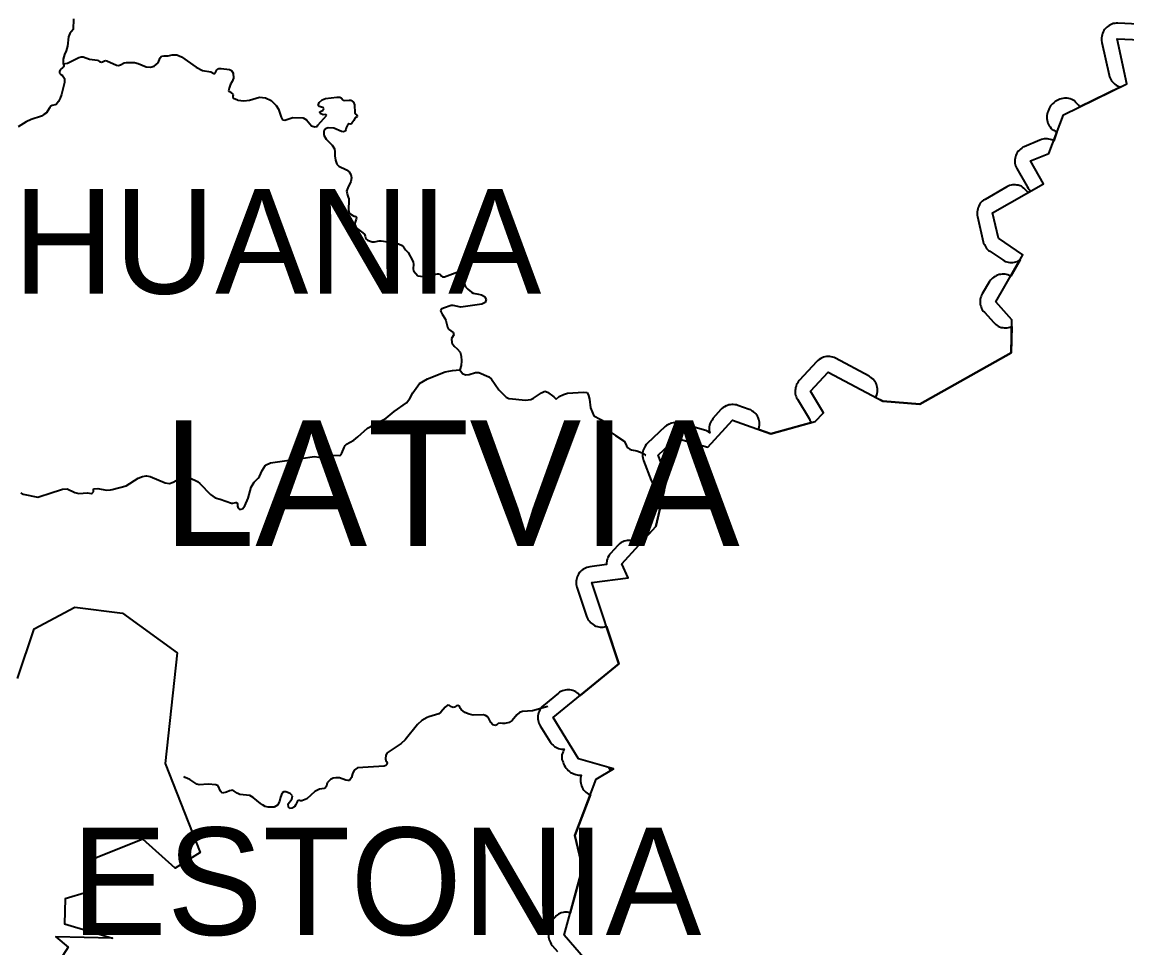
# Model space of a CAD drawing. Header units: metres. Extents: x 0 to 1325, y -1 to 773.
# Drawn here: x 747.76 to 779.62, y 140.44 to 167.13 of the extents above; entities that cross this region are included whole.
import ezdxf
from ezdxf.enums import TextEntityAlignment as Align

# ---------------------------------------------------------------- set-up
doc = ezdxf.new("R2010")
doc.units = ezdxf.units.M

msp = doc.modelspace()

# ---------------------------------------------------------------- linework, layer by layer
at = {"layer": 'CUT'}
for points in [[(780.35, 167.058), (779.36, 167.098), (779.31, 167.098), (779.27, 167.088), (779.23, 167.088), (779.19, 167.068), (779.15, 167.058), (779.11, 167.038), (779.07, 167.008), (779.04, 166.988), (779.01, 166.958), (778.98, 166.918), (778.96, 166.888), (778.94, 166.848), (778.92, 166.808), (778.91, 166.768), (778.9, 166.718), (778.89, 166.678), (778.89, 166.638), (778.89, 166.598), (778.9, 166.548), (779.11, 165.598), (779.12, 165.558), (779.14, 165.518), (779.16, 165.478), (779.18, 165.438), (779.21, 165.408), (779.24, 165.368), (779.27, 165.338), (779.31, 165.318), (779.35, 165.298), (779.39, 165.278), (779.43, 165.268), (779.45, 165.268), (778.26, 164.688), (778.25, 164.698), (778.23, 164.738), (778.2, 164.768), (778.17, 164.798), (778.14, 164.828), (778.11, 164.858), (778.07, 164.878), (778.03, 164.898), (777.99, 164.918), (777.95, 164.928), (777.9, 164.938), (777.86, 164.938), (777.82, 164.938), (777.77, 164.928), (777.73, 164.918), (777.69, 164.908), (777.65, 164.888), (777.59, 164.858), (777.55, 164.838), (777.51, 164.808), (777.48, 164.778), (777.45, 164.748), (777.42, 164.718), (777.4, 164.678), (777.38, 164.638), (777.35, 164.568), (777.33, 164.528), (777.32, 164.478), (777.31, 164.438), (777.31, 164.388), (777.31, 164.348), (777.32, 164.308), (777.33, 164.258), (777.34, 164.218), (777.36, 164.178), (777.38, 164.138), (777.41, 164.108), (777.44, 164.068), (777.47, 164.038), (777.51, 164.018), (777.55, 163.988), (777.59, 163.968), (777.6, 163.968), (777.51, 163.708), (777.5, 163.718), (777.46, 163.738), (777.42, 163.748), (777.37, 163.758), (777.33, 163.768), (777.29, 163.768), (777.24, 163.768), (777.2, 163.758), (777.16, 163.748), (777.11, 163.728), (776.66, 163.538), (776.62, 163.528), (776.59, 163.498), (776.55, 163.468), (776.52, 163.438), (776.49, 163.408), (776.46, 163.368), (776.44, 163.338), (776.42, 163.288), (776.41, 163.248), (776.4, 163.208), (776.39, 163.158), (776.39, 163.118), (776.39, 163.068), (776.4, 163.028), (776.41, 162.988), (776.43, 162.948), (776.45, 162.908), (776.75, 162.388), (776.77, 162.348), (776.8, 162.308), (776.83, 162.278), (776.85, 162.258), (776.77, 162.218), (776.74, 162.258), (776.71, 162.288), (776.68, 162.318), (776.65, 162.348), (776.61, 162.368), (776.58, 162.398), (776.54, 162.408), (776.49, 162.428), (776.45, 162.428), (776.41, 162.438), (776.36, 162.438), (776.32, 162.438), (776.28, 162.428), (776.24, 162.418), (776.2, 162.398), (776.16, 162.378), (775.53, 162.018), (775.49, 161.998), (775.45, 161.968), (775.42, 161.938), (775.39, 161.908), (775.37, 161.868), (775.35, 161.828), (775.33, 161.788), (775.32, 161.748), (775.31, 161.698), (775.3, 161.658), (775.3, 161.618), (775.3, 161.568), (775.31, 161.528), (775.48, 160.798), (775.49, 160.758), (775.51, 160.718), (775.53, 160.678), (775.55, 160.638), (775.57, 160.608), (775.6, 160.578), (775.63, 160.548), (775.67, 160.528), (776.04, 160.278), (776.08, 160.248), (776.12, 160.228), (776.16, 160.218), (776.2, 160.208), (776.25, 160.198), (776.29, 160.198), (776.33, 160.198), (776.38, 160.208), (776.42, 160.218), (776.46, 160.228), (776.5, 160.248), (776.54, 160.278), (776.27, 159.808), (776.23, 159.828), (776.19, 159.848), (776.15, 159.858), (776.11, 159.868), (776.06, 159.868), (776.02, 159.868), (775.98, 159.858), (775.94, 159.858), (775.89, 159.838), (775.85, 159.818), (775.82, 159.798), (775.78, 159.778), (775.75, 159.748), (775.72, 159.718), (775.69, 159.688), (775.66, 159.648), (775.45, 159.298), (775.43, 159.258), (775.42, 159.218), (775.4, 159.178), (775.39, 159.138), (775.39, 159.088), (775.39, 159.048), (775.39, 158.998), (775.4, 158.958), (775.42, 158.918), (775.43, 158.878), (775.45, 158.838), (775.48, 158.798), (775.51, 158.768), (775.78, 158.468), (775.81, 158.438), (775.84, 158.408), (775.88, 158.388), (775.91, 158.368), (775.95, 158.348), (776, 158.328), (776.04, 158.328), (776.08, 158.318), (776.12, 158.318), (776.17, 158.318), (776.21, 158.328), (776.25, 158.338), (776.29, 158.358), (776.3, 158.358), (776.28, 157.598), (773.65, 156.118), (772.58, 156.198), (772.38, 156.298), (772.38, 156.308), (772.39, 156.338), (772.41, 156.388), (772.42, 156.428), (772.43, 156.468), (772.43, 156.518), (772.43, 156.558), (772.42, 156.608), (772.41, 156.648), (772.4, 156.688), (772.38, 156.728), (772.35, 156.768), (772.33, 156.798), (772.3, 156.838), (772.27, 156.868), (772.23, 156.888), (772.19, 156.918), (771.22, 157.438), (771.18, 157.458), (771.14, 157.468), (771.09, 157.478), (771.05, 157.488), (771, 157.488), (770.96, 157.488), (770.91, 157.478), (770.87, 157.468), (770.83, 157.448), (770.79, 157.428), (770.75, 157.408), (770.71, 157.378), (770.68, 157.348), (770.17, 156.798), (770.14, 156.758), (770.12, 156.718), (770.09, 156.688), (770.08, 156.638), (770.06, 156.598), (770.06, 156.558), (770.05, 156.508), (770.05, 156.468), (770.05, 156.418), (770.06, 156.378), (770.08, 156.338), (770.09, 156.298), (770.12, 156.258), (770.46, 155.698), (770.48, 155.658), (770.51, 155.618), (770.54, 155.588), (769.35, 155.258), (769, 155.388), (769.01, 155.418), (769.02, 155.458), (769.03, 155.508), (769.03, 155.548), (769.03, 155.598), (769.02, 155.638), (769.01, 155.678), (768.99, 155.728), (768.97, 155.768), (768.95, 155.798), (768.92, 155.838), (768.89, 155.868), (768.85, 155.898), (768.81, 155.918), (768.78, 155.948), (768.73, 155.958), (768.4, 156.078), (768.36, 156.098), (768.32, 156.098), (768.27, 156.108), (768.23, 156.108), (768.18, 156.098), (768.14, 156.098), (768.1, 156.078), (768.06, 156.068), (768.02, 156.038), (767.98, 156.018), (767.94, 155.988), (767.91, 155.958), (767.68, 155.698), (767.66, 155.658), (767.63, 155.628), (767.61, 155.588), (767.59, 155.548), (767.58, 155.498), (767.57, 155.458), (767.57, 155.418), (767.57, 155.368), (767.58, 155.328), (767.59, 155.288), (767.56, 155.318), (767.52, 155.338), (767.48, 155.358), (767.44, 155.368), (766.75, 155.568), (766.7, 155.578), (766.66, 155.588), (766.62, 155.588), (766.58, 155.588), (766.54, 155.578), (766.49, 155.568), (766.45, 155.558), (766.42, 155.538), (766.38, 155.518), (766.34, 155.498), (766.31, 155.468), (765.79, 154.978), (765.76, 154.948), (765.73, 154.908), (765.71, 154.868), (765.69, 154.828), (765.67, 154.788), (765.66, 154.748), (765.65, 154.708), (765.65, 154.658), (765.65, 154.618), (765.66, 154.568), (765.67, 154.528), (765.68, 154.488), (765.9, 153.918), (765.92, 153.878), (765.94, 153.838), (765.97, 153.798), (765.99, 153.768), (766.03, 153.738), (766.06, 153.708), (766.1, 153.688), (766.14, 153.668), (766.18, 153.648), (766.22, 153.638), (766.26, 153.628), (766.28, 153.628), (766.04, 152.588), (765.57, 152.078), (765.55, 152.098), (765.51, 152.118), (765.47, 152.138), (765.43, 152.158), (765.39, 152.168), (765.34, 152.178), (765.3, 152.188), (765.25, 152.188), (765.21, 152.188), (765.17, 152.178), (765.12, 152.168), (765.08, 152.148), (765.04, 152.128), (765, 152.098), (764.97, 152.068), (764.94, 152.038), (764.73, 151.808), (764.7, 151.778), (764.68, 151.738), (764.65, 151.698), (764.64, 151.658), (764.62, 151.618), (764.62, 151.578), (764.61, 151.538), (764.61, 151.488), (764.13, 151.428), (764.09, 151.418), (764.05, 151.408), (764.01, 151.388), (763.97, 151.368), (763.93, 151.348), (763.89, 151.318), (763.86, 151.288), (763.83, 151.258), (763.81, 151.218), (763.79, 151.178), (763.77, 151.138), (763.76, 151.098), (763.75, 151.058), (763.74, 151.008), (763.74, 150.968), (763.74, 150.918), (763.75, 150.878), (763.76, 150.838), (764.04, 149.998), (764.06, 149.958), (764.08, 149.918), (764.1, 149.878), (764.13, 149.848), (764.16, 149.808), (764.19, 149.788), (764.23, 149.758), (764.27, 149.738), (764.31, 149.718), (764.35, 149.708), (764.39, 149.698), (764.43, 149.688), (764.48, 149.688), (764.52, 149.688), (764.56, 149.698), (764.61, 149.708), (764.97, 148.628), (763.85, 147.718), (763.83, 147.738), (763.8, 147.768), (763.76, 147.798), (763.73, 147.818), (763.69, 147.838), (763.64, 147.858), (763.6, 147.868), (763.56, 147.878), (763.51, 147.878), (763.47, 147.878), (763.42, 147.868), (763.38, 147.858), (763.34, 147.848), (763.3, 147.828), (763.26, 147.808), (763.23, 147.778), (762.8, 147.428), (762.76, 147.398), (762.73, 147.368), (762.71, 147.328), (762.69, 147.298), (762.67, 147.258), (762.65, 147.218), (762.64, 147.168), (762.63, 147.128), (762.63, 147.088), (762.63, 147.038), (762.64, 146.998), (762.65, 146.958), (762.66, 146.918), (762.68, 146.878), (762.7, 146.838), (762.99, 146.378), (763.01, 146.338), (763.04, 146.308), (763.08, 146.278), (763.11, 146.248), (763.15, 146.228), (763.19, 146.208), (763.23, 146.188), (763.27, 146.178), (763.32, 146.168), (763.36, 146.168), (763.39, 146.168), (763.37, 146.128), (763.36, 146.088), (763.34, 146.048), (763.33, 146.008), (763.33, 145.958), (763.33, 145.918), (763.33, 145.868), (763.34, 145.828), (763.36, 145.788), (763.37, 145.748), (763.39, 145.708), (763.42, 145.658), (763.45, 145.618), (763.48, 145.588), (763.51, 145.548), (763.55, 145.528), (763.58, 145.498), (763.63, 145.478), (763.67, 145.458), (763.73, 145.438), (763.77, 145.428), (763.81, 145.418), (763.86, 145.418), (763.88, 145.418), (763.88, 145.408), (763.87, 145.368), (763.86, 145.328), (763.86, 145.278), (763.86, 145.238), (763.87, 145.188), (763.88, 145.148), (763.89, 145.108), (763.91, 145.058), (763.93, 145.028), (763.96, 144.988), (763.99, 144.958), (764.02, 144.928), (764.06, 144.898), (764.09, 144.868), (764.14, 144.858), (764.15, 144.858), (763.7, 143.678), (763.92, 142.748), (763.57, 141.448), (763.53, 141.458), (763.49, 141.468), (763.45, 141.468), (763.4, 141.468), (763.36, 141.458), (763.31, 141.448), (763.27, 141.428), (763.23, 141.408), (763.2, 141.388), (763.16, 141.358), (763.13, 141.328), (763.1, 141.298), (763.07, 141.258), (763.05, 141.228), (763.03, 141.188), (763.02, 141.138), (762.96, 140.928), (762.95, 140.888), (762.94, 140.848), (762.94, 140.798), (762.94, 140.758), (762.95, 140.708), (762.96, 140.668), (762.98, 140.628), (763, 140.588), (763.02, 140.548), (763.05, 140.508), (763.2, 140.338)], [(764.5, 139.528), (763.39, 140.808), (763.92, 142.748), (763.7, 143.678), (764.32, 145.298), (764.82, 145.598), (763.81, 145.888), (763.08, 147.078), (764.97, 148.628), (764.19, 150.978), (765.24, 151.108), (765.06, 151.508), (766.04, 152.588), (766.36, 153.978), (766.1, 154.648), (766.62, 155.138), (767.54, 154.878), (768.25, 155.658), (769.35, 155.258), (770.63, 155.618), (770.87, 155.868), (770.5, 156.488), (771.01, 157.038), (772.58, 156.198), (773.65, 156.118), (776.28, 157.598), (776.3, 158.548), (775.84, 159.068), (776.62, 160.418), (775.92, 160.898), (775.75, 161.628), (777.22, 162.468), (776.84, 163.128), (777.37, 163.348), (777.79, 164.458), (779.62, 165.348), (779.34, 166.648), (780.67, 166.588)], [(747.63, 148.208), (748.11, 149.638), (749.28, 150.258), (750.66, 150.088), (752.23, 148.948), (751.89, 145.758), (752.9, 143.188), (752.17, 142.738), (751.24, 143.568), (749.88, 143.028), (749.65, 142.048), (749, 141.848), (748.98, 141.128), (750.37, 140.718), (748.73, 140.758), (749.09, 140.458), (748.71, 139.868)]]:
    msp.add_lwpolyline(points, dxfattribs=at)
msp.add_lwpolyline([(764.72, 145.568), (764.7, 145.608), (764.67, 145.638), (764.82, 145.598), (764.74, 145.548), (764.72, 145.568)], close=True, dxfattribs=at)
at = {"layer": 'SCORE'}
for points in [[(749.24, 167.228), (749.23, 166.918)], [(749.1, 166.708), (749.07, 166.438)], [(749.14, 166.808), (749.1, 166.708)], [(749.23, 166.918), (749.14, 166.808)], [(749.07, 166.438), (749.03, 166.308)], [(748.98, 166.198), (748.94, 166.068)], [(748.94, 166.068), (748.94, 165.928)], [(749.03, 166.308), (748.98, 166.198)], [(749.07, 165.948), (749.4, 166.108)], [(749.4, 166.108), (749.46, 166.128)], [(749.46, 166.128), (749.52, 166.128)], [(749.52, 166.128), (749.7, 166.068)], [(749.7, 166.068), (749.93, 166.038)], [(749.93, 166.038), (749.99, 165.998)], [(750.08, 165.988), (750.14, 166.018)], [(750.14, 166.018), (750.17, 166.028)], [(750.17, 166.028), (750.2, 166.018)], [(750.2, 166.018), (750.48, 165.888)], [(751.68, 165.958), (751.74, 166.098)], [(751.74, 166.098), (751.78, 166.148)], [(751.78, 166.148), (751.85, 166.158)], [(751.85, 166.158), (751.97, 166.158)], [(751.97, 166.158), (752.09, 166.188)], [(752.09, 166.188), (752.22, 166.188)], [(752.22, 166.188), (752.36, 166.128)], [(752.36, 166.128), (752.78, 165.828)], [(748.86, 165.758), (748.84, 165.708)], [(748.84, 165.708), (748.84, 165.658)], [(748.89, 165.788), (748.86, 165.758)], [(748.93, 165.818), (748.89, 165.788)], [(748.95, 165.838), (748.93, 165.818)], [(748.94, 165.928), (749.07, 165.948)], [(748.94, 165.928), (748.96, 165.898)], [(748.96, 165.868), (748.95, 165.838)], [(748.96, 165.898), (748.96, 165.868)], [(749.99, 165.998), (750.05, 165.978)], [(750.05, 165.978), (750.08, 165.988)], [(750.48, 165.888), (750.54, 165.878)], [(750.54, 165.878), (750.6, 165.898)], [(750.6, 165.898), (750.7, 165.958)], [(750.7, 165.958), (750.76, 165.968)], [(750.76, 165.968), (751, 165.968)], [(751, 165.968), (751.11, 165.938)], [(751.11, 165.938), (751.34, 165.838)], [(751.34, 165.838), (751.46, 165.828)], [(751.46, 165.828), (751.57, 165.858)], [(751.57, 165.858), (751.68, 165.958)], [(752.78, 165.828), (752.96, 165.738)], [(752.96, 165.738), (753.2, 165.698)], [(753.2, 165.698), (753.29, 165.648)], [(753.33, 165.658), (753.38, 165.758)], [(753.38, 165.758), (753.43, 165.798)], [(753.43, 165.798), (753.5, 165.798)], [(753.5, 165.798), (753.74, 165.768)], [(753.74, 165.768), (753.8, 165.738)], [(753.8, 165.738), (753.85, 165.658)], [(748.84, 165.658), (748.86, 165.638)], [(748.86, 165.638), (748.88, 165.618)], [(748.88, 165.618), (748.93, 165.588)], [(748.93, 165.588), (748.98, 165.508)], [(748.98, 165.388), (748.93, 165.158)], [(748.98, 165.508), (748.98, 165.388)], [(753.29, 165.648), (753.3, 165.648)], [(753.3, 165.648), (753.32, 165.648)], [(753.32, 165.648), (753.33, 165.658)], [(753.82, 165.418), (753.77, 165.338)], [(753.86, 165.518), (753.82, 165.418)], [(753.85, 165.658), (753.86, 165.518)], [(748.9, 165.048), (748.86, 164.938)], [(748.93, 165.158), (748.9, 165.048)], [(753.73, 165.228), (753.71, 165.148)], [(753.71, 165.148), (753.72, 165.128)], [(753.72, 165.128), (753.74, 165.128)], [(753.77, 165.338), (753.73, 165.228)], [(753.74, 165.128), (753.78, 165.098)], [(753.78, 165.098), (753.84, 165.058)], [(753.84, 165.058), (753.85, 165.038)], [(748.63, 164.728), (748.59, 164.708)], [(748.71, 164.748), (748.63, 164.728)], [(748.74, 164.758), (748.71, 164.748)], [(748.81, 164.838), (748.74, 164.758)], [(748.86, 164.938), (748.81, 164.838)], [(753.85, 165.038), (753.84, 165.008)], [(753.84, 165.008), (753.84, 164.968)], [(753.84, 164.968), (753.86, 164.938)], [(753.86, 164.938), (753.97, 164.888)], [(753.97, 164.888), (753.98, 164.878)], [(753.98, 164.878), (754.15, 164.858)], [(754.15, 164.858), (754.32, 164.878)], [(754.32, 164.878), (754.61, 164.968)], [(754.61, 164.968), (754.78, 164.948)], [(754.78, 164.948), (754.94, 164.868)], [(754.94, 164.868), (755.09, 164.728)], [(755.09, 164.728), (755.15, 164.618)], [(756.3, 164.728), (756.33, 164.818)], [(756.33, 164.698), (756.3, 164.728)], [(756.33, 164.818), (756.41, 164.888)], [(756.41, 164.888), (756.51, 164.928)], [(756.51, 164.928), (756.84, 164.968)], [(756.84, 164.968), (756.92, 164.968)], [(756.92, 164.968), (756.96, 164.948)], [(756.96, 164.948), (757.02, 164.878)], [(757.02, 164.878), (757.06, 164.868)], [(757.06, 164.868), (757.19, 164.878)], [(757.19, 164.878), (757.24, 164.878)], [(757.24, 164.878), (757.32, 164.828)], [(757.32, 164.828), (757.35, 164.748)], [(757.35, 164.748), (757.36, 164.518)], [(748.32, 164.418), (748.02, 164.328)], [(748.39, 164.468), (748.32, 164.418)], [(748.46, 164.518), (748.39, 164.468)], [(748.49, 164.568), (748.46, 164.518)], [(748.56, 164.668), (748.49, 164.568)], [(748.59, 164.708), (748.56, 164.668)], [(755.15, 164.618), (755.23, 164.388)], [(756.29, 164.158), (756.55, 164.448)], [(756.43, 164.668), (756.33, 164.698)], [(756.35, 164.548), (756.44, 164.588)], [(756.36, 164.498), (756.35, 164.548)], [(756.44, 164.458), (756.36, 164.498)], [(756.46, 164.628), (756.43, 164.668)], [(756.44, 164.588), (756.46, 164.628)], [(756.52, 164.468), (756.44, 164.458)], [(756.55, 164.448), (756.52, 164.468)], [(757.36, 164.518), (757.37, 164.488)], [(757.37, 164.488), (757.41, 164.448)], [(757.41, 164.448), (757.42, 164.418)], [(757.42, 164.418), (757.41, 164.388)], [(747.88, 164.258), (747.65, 164.108)], [(748.02, 164.328), (747.88, 164.258)], [(755.23, 164.388), (755.27, 164.318)], [(755.27, 164.318), (755.34, 164.308)], [(755.34, 164.308), (755.57, 164.378)], [(755.57, 164.378), (755.87, 164.368)], [(755.87, 164.368), (755.96, 164.318)], [(755.96, 164.318), (756.11, 164.138)], [(756.11, 164.138), (756.2, 164.108)], [(756.2, 164.108), (756.25, 164.118)], [(756.25, 164.118), (756.28, 164.128)], [(756.28, 164.128), (756.29, 164.158)], [(756.59, 164.088), (756.51, 164.058)], [(756.75, 164.078), (756.59, 164.088)], [(757.11, 164.088), (757.1, 164.038)], [(757.15, 164.178), (757.11, 164.088)], [(757.16, 164.188), (757.15, 164.178)], [(757.18, 164.198), (757.16, 164.188)], [(757.22, 164.188), (757.18, 164.198)], [(757.23, 164.188), (757.22, 164.188)], [(757.27, 164.218), (757.23, 164.188)], [(757.3, 164.258), (757.27, 164.218)], [(757.33, 164.298), (757.3, 164.258)], [(757.36, 164.358), (757.33, 164.298)], [(757.37, 164.378), (757.36, 164.358)], [(757.39, 164.378), (757.37, 164.378)], [(757.41, 164.388), (757.39, 164.378)], [(756.51, 164.058), (756.46, 163.988)], [(756.46, 163.988), (756.46, 163.868)], [(756.46, 163.868), (756.53, 163.758)], [(756.97, 163.978), (756.75, 164.078)], [(757.03, 163.968), (756.97, 163.978)], [(757.08, 163.988), (757.03, 163.968)], [(757.1, 164.038), (757.08, 163.988)], [(756.53, 163.758), (756.7, 163.588)], [(756.7, 163.588), (756.77, 163.478)], [(756.77, 163.478), (756.78, 163.388)], [(756.78, 163.388), (756.78, 163.278)], [(756.78, 163.278), (756.8, 163.148)], [(756.8, 163.148), (756.84, 163.038)], [(756.84, 163.038), (756.89, 162.978)], [(756.89, 162.978), (757.12, 162.868)], [(757.12, 162.868), (757.19, 162.818)], [(757.19, 162.818), (757.24, 162.738)], [(757.24, 162.538), (757.15, 162.358)], [(757.24, 162.738), (757.26, 162.638)], [(757.26, 162.638), (757.24, 162.538)], [(757.15, 162.358), (757.12, 162.258)], [(757.12, 162.258), (757.13, 162.188)], [(757.13, 162.188), (757.14, 162.138)], [(757.14, 162.138), (757.16, 162.088)], [(757.16, 162.088), (757.18, 162.038)], [(757.18, 161.988), (757.17, 161.728)], [(757.18, 162.038), (757.18, 161.988)], [(757.17, 161.728), (757.18, 161.658)], [(757.18, 161.658), (757.22, 161.608)], [(757.22, 161.608), (757.3, 161.558)], [(757.3, 161.558), (757.34, 161.538)], [(757.34, 161.538), (757.36, 161.538)], [(757.36, 161.538), (757.38, 161.528)], [(757.39, 161.448), (757.36, 161.338)], [(757.36, 161.338), (757.36, 161.298)], [(757.36, 161.298), (757.39, 161.198)], [(757.38, 161.528), (757.4, 161.488)], [(757.4, 161.488), (757.39, 161.448)], [(757.39, 161.198), (757.47, 161.138)], [(757.47, 161.138), (757.55, 161.088)], [(757.55, 161.088), (757.63, 161.018)], [(757.63, 161.018), (757.65, 160.958)], [(757.65, 160.958), (757.66, 160.918)], [(757.66, 160.918), (757.67, 160.878)], [(757.67, 160.878), (757.72, 160.848)], [(757.72, 160.848), (757.86, 160.798)], [(757.86, 160.798), (757.92, 160.798)], [(757.92, 160.798), (758.06, 160.828)], [(758.06, 160.828), (758.12, 160.828)], [(758.12, 160.828), (758.57, 160.758)], [(758.57, 160.758), (758.7, 160.698)], [(758.7, 160.698), (758.76, 160.648)], [(758.76, 160.648), (758.82, 160.568)], [(758.82, 160.568), (758.89, 160.488)], [(758.89, 160.488), (759.02, 160.258)], [(759.02, 160.258), (759.04, 160.208)], [(759.04, 160.208), (759.05, 160.148)], [(759.05, 160.148), (759.04, 160.018)], [(759.04, 160.018), (759.05, 159.958)], [(759.05, 159.958), (759.17, 159.818)], [(759.17, 159.818), (759.33, 159.798)], [(759.33, 159.798), (759.74, 159.878)], [(759.74, 159.878), (759.77, 159.878)], [(759.77, 159.878), (759.81, 159.868)], [(759.81, 159.868), (759.83, 159.848)], [(759.83, 159.848), (759.85, 159.818)], [(759.85, 159.818), (759.88, 159.788)], [(759.88, 159.788), (759.94, 159.788)], [(759.94, 159.788), (760.33, 159.928)], [(760.33, 159.928), (760.41, 159.918)], [(760.41, 159.918), (760.46, 159.838)], [(760.46, 159.838), (760.5, 159.688)], [(760.5, 159.688), (760.53, 159.548)], [(760.53, 159.548), (760.55, 159.498)], [(760.55, 159.498), (760.61, 159.428)], [(760.61, 159.428), (760.72, 159.348)], [(760.72, 159.348), (760.77, 159.318)], [(760.77, 159.318), (760.92, 159.288)], [(761.02, 158.998), (760.41, 158.908)], [(760.92, 159.288), (761.01, 159.268)], [(761.01, 159.268), (761.1, 159.218)], [(761.11, 159.048), (761.02, 158.998)], [(761.1, 159.218), (761.14, 159.138)], [(761.14, 159.138), (761.11, 159.048)], [(759.85, 158.858), (759.83, 158.808)], [(759.83, 158.808), (759.87, 158.708)], [(759.91, 158.888), (759.85, 158.858)], [(759.87, 158.708), (759.96, 158.578)], [(760.13, 158.958), (759.91, 158.888)], [(760.19, 158.958), (760.13, 158.958)], [(760.41, 158.908), (760.19, 158.958)], [(759.96, 158.578), (759.98, 158.528)], [(759.98, 158.528), (760.03, 158.338)], [(760.03, 158.338), (760.06, 158.278)], [(760.06, 158.278), (760.19, 158.178)], [(760.21, 158.118), (760.14, 158.008)], [(760.19, 158.178), (760.21, 158.118)], [(760.14, 158.008), (760.15, 157.888)], [(760.15, 157.888), (760.22, 157.788)], [(760.22, 157.788), (760.31, 157.708)], [(760.31, 157.708), (760.39, 157.618)], [(760.39, 157.618), (760.42, 157.498)], [(760.42, 157.498), (760.43, 157.368)], [(759.96, 157.048), (760.17, 157.088)], [(760.17, 157.088), (760.38, 157.108)], [(760.42, 157.228), (760.38, 157.108)], [(760.38, 157.108), (760.46, 156.998)], [(760.43, 157.368), (760.42, 157.228)], [(759.22, 156.708), (759.45, 156.848)], [(759.45, 156.848), (759.96, 157.048)], [(760.46, 156.998), (760.55, 156.958)], [(760.55, 156.958), (760.65, 156.968)], [(760.65, 156.968), (760.84, 157.028)], [(760.84, 157.028), (760.93, 157.028)], [(760.93, 157.028), (761.22, 156.908)], [(761.22, 156.908), (761.3, 156.838)], [(761.3, 156.838), (761.51, 156.528)], [(759.03, 156.438), (759.22, 156.708)], [(761.51, 156.528), (761.72, 156.318)], [(762.74, 156.438), (762.84, 156.488)], [(762.84, 156.488), (762.91, 156.458)], [(762.91, 156.458), (763.09, 156.328)], [(763.49, 156.428), (763.95, 156.458)], [(763.95, 156.458), (764.06, 156.448)], [(764.06, 156.448), (764.09, 156.368)], [(758.49, 155.908), (758.85, 156.158)], [(758.85, 156.158), (758.94, 156.278)], [(758.94, 156.278), (759.03, 156.438)], [(761.72, 156.318), (761.8, 156.278)], [(761.8, 156.278), (761.81, 156.278)], [(761.81, 156.278), (762.28, 156.228)], [(762.28, 156.228), (762.43, 156.248)], [(762.43, 156.248), (762.51, 156.288)], [(762.51, 156.288), (762.74, 156.438)], [(763.09, 156.328), (763.16, 156.258)], [(763.16, 156.258), (763.25, 156.338)], [(763.25, 156.338), (763.37, 156.398)], [(763.37, 156.398), (763.49, 156.428)], [(764.09, 156.368), (764.12, 156.258)], [(764.12, 156.258), (764.15, 156.008)], [(758.26, 155.708), (758.49, 155.908)], [(764.15, 156.008), (764.25, 155.778)], [(757.72, 155.428), (758.05, 155.598)], [(758.05, 155.598), (758.26, 155.708)], [(764.25, 155.778), (764.61, 155.588)], [(764.61, 155.588), (764.73, 155.418)], [(757.33, 155.078), (757.44, 155.178)], [(757.44, 155.178), (757.72, 155.428)], [(764.73, 155.418), (764.75, 155.298)], [(764.75, 155.298), (764.87, 155.208)], [(764.87, 155.208), (765.12, 155.048)], [(756.98, 154.698), (757.05, 154.868)], [(757.05, 154.868), (757.08, 154.928)], [(757.08, 154.928), (757.12, 154.958)], [(757.12, 154.958), (757.33, 155.078)], [(765.12, 155.048), (765.16, 154.978)], [(765.16, 154.978), (765.19, 154.918)], [(765.19, 154.918), (765.23, 154.858)], [(765.23, 154.858), (765.29, 154.818)], [(754.92, 154.428), (755.8, 154.548)], [(755.8, 154.548), (756.19, 154.608)], [(756.19, 154.608), (756.44, 154.568)], [(756.44, 154.568), (756.62, 154.638)], [(756.62, 154.638), (756.69, 154.648)], [(756.69, 154.648), (756.91, 154.638)], [(756.91, 154.638), (756.95, 154.648)], [(756.95, 154.648), (756.98, 154.698)], [(765.29, 154.818), (765.33, 154.798)], [(765.33, 154.798), (765.49, 154.768)], [(765.49, 154.768), (765.64, 154.708)], [(765.64, 154.708), (765.74, 154.648)], [(765.74, 154.648), (765.75, 154.648)], [(754.68, 154.198), (754.78, 154.358)], [(754.78, 154.358), (754.92, 154.428)], [(750.76, 153.758), (751.11, 153.978)], [(751.11, 153.978), (751.23, 154.028)], [(751.23, 154.028), (751.34, 154.048)], [(751.34, 154.048), (751.35, 154.048)], [(751.35, 154.048), (751.45, 154.028)], [(751.45, 154.028), (751.89, 153.848)], [(752.12, 153.868), (752.36, 153.998)], [(752.36, 153.998), (752.48, 154.028)], [(752.48, 154.028), (752.6, 153.988)], [(752.6, 153.988), (752.82, 153.888)], [(754.45, 153.868), (754.57, 153.978)], [(754.57, 153.978), (754.61, 154.028)], [(754.61, 154.028), (754.68, 154.198)], [(748.54, 153.538), (748.93, 153.668)], [(748.93, 153.668), (749.06, 153.678)], [(749.06, 153.678), (749.28, 153.568)], [(749.78, 153.548), (749.82, 153.588)], [(749.82, 153.678), (749.94, 153.688)], [(749.82, 153.658), (749.82, 153.678)], [(749.82, 153.628), (749.82, 153.658)], [(749.82, 153.588), (749.82, 153.628)], [(749.94, 153.688), (750.19, 153.638)], [(750.19, 153.638), (750.31, 153.648)], [(750.31, 153.648), (750.36, 153.658)], [(750.36, 153.658), (750.76, 153.758)], [(751.89, 153.848), (752.01, 153.828)], [(752.01, 153.828), (752.12, 153.868)], [(752.82, 153.888), (752.89, 153.828)], [(752.89, 153.828), (753.19, 153.508)], [(754.28, 153.408), (754.37, 153.718)], [(754.37, 153.718), (754.42, 153.818)], [(754.42, 153.818), (754.45, 153.868)], [(747.72, 153.558), (747.79, 153.518)], [(747.79, 153.518), (748.21, 153.438)], [(748.21, 153.438), (748.3, 153.458)], [(748.3, 153.458), (748.54, 153.538)], [(749.28, 153.568), (749.4, 153.538)], [(749.4, 153.538), (749.65, 153.558)], [(749.65, 153.558), (749.75, 153.538)], [(749.75, 153.538), (749.78, 153.548)], [(753.19, 153.508), (753.33, 153.418)], [(753.33, 153.418), (753.47, 153.378)], [(753.47, 153.378), (753.8, 153.258)], [(753.8, 153.258), (753.84, 153.258)], [(753.84, 153.258), (753.92, 153.278)], [(753.92, 153.278), (753.95, 153.278)], [(753.95, 153.278), (753.97, 153.228)], [(754.18, 153.188), (754.28, 153.408)], [(753.97, 153.228), (753.97, 153.178)], [(753.97, 153.178), (753.99, 153.118)], [(753.99, 153.118), (754.04, 153.078)], [(754.04, 153.078), (754.12, 153.098)], [(754.12, 153.098), (754.18, 153.188)], [(759.84, 147.238), (759.78, 147.188)], [(759.96, 147.378), (759.84, 147.238)], [(760.03, 147.438), (759.96, 147.378)], [(760.09, 147.428), (760.03, 147.438)], [(760.14, 147.388), (760.09, 147.428)], [(760.19, 147.368), (760.14, 147.388)], [(760.23, 147.378), (760.19, 147.368)], [(760.29, 147.418), (760.23, 147.378)], [(760.33, 147.428), (760.29, 147.418)], [(760.37, 147.408), (760.33, 147.428)], [(760.38, 147.378), (760.37, 147.408)], [(760.4, 147.338), (760.38, 147.378)], [(760.42, 147.308), (760.4, 147.338)], [(760.53, 147.228), (760.42, 147.308)], [(760.65, 147.178), (760.53, 147.228)], [(762.1, 147.228), (762.03, 147.158)], [(762.19, 147.258), (762.1, 147.228)], [(762.48, 147.268), (762.19, 147.258)], [(762.92, 147.398), (762.48, 147.268)], [(759.29, 146.998), (759.16, 146.878)], [(759.44, 147.078), (759.29, 146.998)], [(759.49, 147.098), (759.44, 147.078)], [(759.78, 147.188), (759.49, 147.098)], [(760.77, 147.148), (760.65, 147.178)], [(761.06, 147.158), (760.77, 147.148)], [(761.12, 147.138), (761.06, 147.158)], [(761.2, 147.088), (761.12, 147.138)], [(761.24, 147.018), (761.2, 147.088)], [(761.28, 146.938), (761.24, 147.018)], [(761.34, 146.868), (761.28, 146.938)], [(761.49, 146.908), (761.45, 146.868)], [(761.55, 146.918), (761.49, 146.908)], [(761.61, 146.908), (761.55, 146.918)], [(761.68, 146.908), (761.61, 146.908)], [(761.81, 146.938), (761.68, 146.908)], [(761.89, 146.998), (761.81, 146.938)], [(762.03, 147.158), (761.89, 146.998)], [(759.16, 146.878), (758.81, 146.438)], [(761.41, 146.848), (761.34, 146.868)], [(761.45, 146.868), (761.41, 146.848)], [(758.69, 146.328), (758.29, 146.058)], [(758.81, 146.438), (758.69, 146.328)], [(758.25, 145.998), (758.24, 145.888)], [(758.29, 146.058), (758.25, 145.998)], [(757.43, 145.628), (757.34, 145.558)], [(758.2, 145.678), (757.43, 145.628)], [(758.25, 145.698), (758.2, 145.678)], [(758.24, 145.888), (758.25, 145.838)], [(758.25, 145.838), (758.27, 145.808)], [(758.28, 145.728), (758.25, 145.698)], [(758.27, 145.808), (758.29, 145.778)], [(758.29, 145.778), (758.28, 145.728)], [(752.46, 145.348), (752.42, 145.378)], [(752.6, 145.288), (752.46, 145.348)], [(756.73, 145.328), (756.65, 145.288)], [(756.81, 145.338), (756.73, 145.328)], [(756.91, 145.338), (756.81, 145.338)], [(757.1, 145.278), (756.91, 145.338)], [(757.26, 145.348), (757.2, 145.268)], [(757.29, 145.458), (757.26, 145.348)], [(757.34, 145.558), (757.29, 145.458)], [(752.8, 145.158), (752.6, 145.288)], [(752.87, 145.138), (752.8, 145.158)], [(753.13, 145.158), (752.87, 145.138)], [(753.35, 145.138), (753.13, 145.158)], [(753.41, 145.108), (753.35, 145.138)], [(753.48, 144.958), (753.41, 145.108)], [(753.84, 144.988), (753.74, 144.968)], [(753.88, 144.958), (753.84, 144.988)], [(756.34, 145.018), (756.2, 144.948)], [(756.47, 145.038), (756.34, 145.018)], [(756.51, 145.058), (756.47, 145.038)], [(756.54, 145.098), (756.51, 145.058)], [(756.55, 145.138), (756.54, 145.128)], [(756.54, 145.128), (756.54, 145.098)], [(756.57, 145.208), (756.55, 145.168)], [(756.55, 145.168), (756.55, 145.138)], [(756.65, 145.288), (756.57, 145.208)], [(757.15, 145.268), (757.1, 145.278)], [(757.2, 145.268), (757.15, 145.268)], [(753.53, 144.898), (753.48, 144.958)], [(753.65, 144.928), (753.53, 144.898)], [(753.74, 144.968), (753.65, 144.928)], [(753.96, 144.898), (753.88, 144.958)], [(754.04, 144.858), (753.96, 144.898)], [(754.33, 144.828), (754.04, 144.858)], [(754.42, 144.778), (754.33, 144.828)], [(754.64, 144.598), (754.42, 144.778)], [(755.18, 144.658), (755.13, 144.548)], [(755.21, 144.788), (755.18, 144.658)], [(755.26, 144.908), (755.21, 144.788)], [(755.31, 144.938), (755.26, 144.908)], [(755.37, 144.938), (755.31, 144.938)], [(755.49, 144.888), (755.37, 144.938)], [(755.43, 144.588), (755.54, 144.728)], [(755.56, 144.818), (755.49, 144.888)], [(755.54, 144.728), (755.56, 144.818)], [(755.71, 144.678), (755.69, 144.648)], [(755.74, 144.688), (755.71, 144.678)], [(755.76, 144.688), (755.74, 144.688)], [(755.79, 144.678), (755.76, 144.688)], [(755.83, 144.678), (755.79, 144.678)], [(755.97, 144.738), (755.83, 144.678)], [(756.2, 144.948), (755.97, 144.738)], [(754.69, 144.558), (754.64, 144.598)], [(754.77, 144.518), (754.69, 144.558)], [(754.86, 144.498), (754.77, 144.518)], [(755.03, 144.498), (754.86, 144.498)], [(755.13, 144.548), (755.03, 144.498)], [(755.44, 144.498), (755.43, 144.588)], [(755.48, 144.458), (755.44, 144.498)], [(755.55, 144.468), (755.48, 144.458)], [(755.62, 144.508), (755.55, 144.468)], [(755.64, 144.548), (755.62, 144.508)], [(755.69, 144.648), (755.64, 144.548)]]:
    msp.add_lwpolyline(points, dxfattribs=at)

# ---------------------------------------------------------------- texts
at = {"layer": 'ENGRAVE'}
for s, height, p in [('LITHUANIA', 3.014, (752.209, 159.302)), ('LATVIA', 3.615, (760.126, 152.03)), ('ESTONIA', 3.096, (758.263, 140.81))]:
    msp.add_text(s, height=height, dxfattribs=at).set_placement(p, align=Align.CENTER)

doc.saveas('drawing.dxf')
